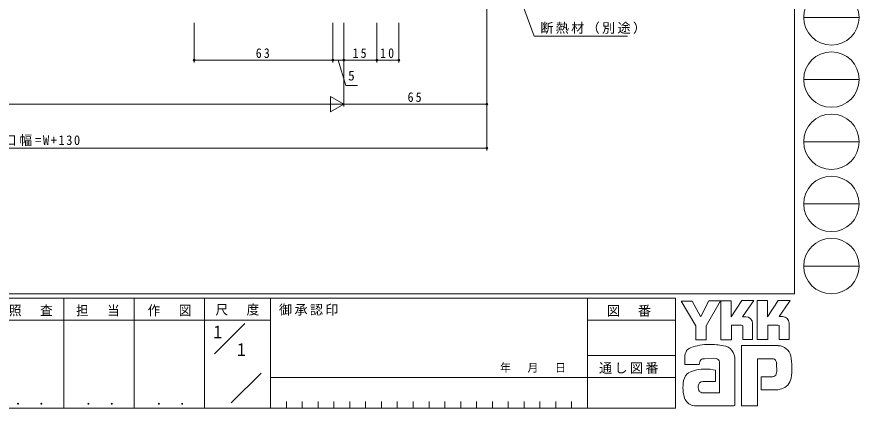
# Model space of a CAD drawing. Units: millimetres, scale not verified. Extents: x -594 to 539, y -420 to 386.
# Drawn here: x 156.7 to 539.5, y -420 to -242 of the extents above; entities that cross this region are included whole.
import ezdxf
from ezdxf.enums import TextEntityAlignment as Align

# ---------------------------------------------------------------- set-up
doc = ezdxf.new("R2010")
doc.units = ezdxf.units.MM
doc.header["$LTSCALE"] = 2
doc.layers.add('0-1_YKK_ZWAK', color=7, linetype='Continuous', lineweight=9)
doc.layers.add('0-6_YKK_D', color=6, linetype='Continuous', lineweight=9)
doc.layers.add('0-2_USER1', color=7, linetype='Continuous')
doc.styles.add('ＭＳ ゴシック', font='')
doc.styles.get('ＭＳ ゴシック').set_extended_font_data('MS Gothic')

msp = doc.modelspace()

# ---------------------------------------------------------------- linework, layer by layer
at = {"layer": '0-1_YKK_ZWAK'}
for p, q in [((510, 382), (510, -368)), ((514.252, -242.28), (539.452, -242.28)), ((514.252, -270.56), (539.452, -270.56)), ((514.252, -298.84), (539.452, -298.84)), ((514.252, -327.12), (539.452, -327.12)), ((514.252, -355.4), (539.452, -355.4)), ((510, -368), (-590, -368)), ((456, -370), (-590, -370)), ((178, -370), (178, -420)), ((210, -370), (210, -420)), ((242, -370), (242, -420)), ((272, -370), (272, -420)), ((416, -370), (416, -420)), ((456, -370), (456, -420)), ((471.194, -371.14), (467.544, -378.245)), ((476.657, -388.902), (476.657, -371.178)), ((493.106, -371.024), (497.778, -371.024)), ((493.106, -388.748), (493.106, -371.024)), ((502.682, -371.024), (508.088, -371.024)), ((508.088, -371.024), (507.548, -371.951)), ((458.624, -371.294), (463.644, -371.294)), ((465.188, -382.569), (458.624, -371.294)), ((507.548, -371.951), (503.088, -378.322)), ((487.97, -378.438), (486.486, -378.438)), ((504.572, -378.322), (503.088, -378.322)), ((243.406, -379.999), (146, -379.999)), ((243.406, -379.999), (272, -379.999)), ((246.529, -395.337), (260.376, -381.49)), ((416, -380), (456, -380)), ((485.963, -382.26), (481.406, -382.26)), ((491.06, -381.527), (491.06, -388.786)), ((497.971, -382.222), (497.971, -388.748)), ((502.528, -382.222), (497.971, -382.222)), ((503.146, -382.453), (502.528, -382.222)), ((503.146, -388.709), (503.146, -382.453)), ((507.663, -381.527), (507.663, -388.709)), ((497.971, -388.748), (493.106, -388.748)), ((503.146, -388.637), (503.218, -388.709)), ((507.663, -388.709), (503.146, -388.709)), ((502.605, -391.566), (486.04, -391.566)), ((486.04, -391.566), (486.04, -418.866)), ((416, -395.999), (456, -395.999)), ((460.169, -400.1), (460.169, -397.344)), ((474.494, -397.436), (469.212, -397.536)), ((483.028, -397.976), (483.028, -418.828)), ((493.222, -397.513), (499.863, -397.513)), ((493.222, -418.866), (493.222, -397.513)), ((466.81, -400.1), (460.169, -400.1)), ((476.039, -412.958), (476.039, -399.057)), ((501.962, -399.652), (501.987, -403.415)), ((254.103, -417.636), (267.709, -404.03)), ((494.96, -405.699), (494.96, -411.607)), ((500.018, -405.699), (494.96, -405.699)), ((272, -406), (416, -406)), ((456, -405.999), (416, -405.999)), ((474.108, -407.9), (468.402, -407.907)), ((468.007, -412.958), (476.039, -412.958)), ((475.421, -412.958), (475.923, -412.958)), ((476.039, -412.957), (476.04, -412.958)), ((494.96, -411.607), (502.566, -411.607)), ((502.566, -411.607), (504.111, -411.259)), ((279.2, -417), (279.2, -420)), ((286.4, -417), (286.4, -420)), ((293.6, -417), (293.6, -420)), ((300.8, -417), (300.8, -420)), ((308, -417), (308, -420)), ((315.2, -417), (315.2, -420)), ((322.4, -417), (322.4, -420)), ((329.6, -417), (329.6, -420)), ((336.8, -417), (336.8, -420)), ((344, -417), (344, -420)), ((351.2, -417), (351.2, -420)), ((358.4, -417), (358.4, -420)), ((365.6, -417), (365.6, -420)), ((372.8, -417), (372.8, -420)), ((380, -417), (380, -420)), ((387.2, -417), (387.2, -420)), ((394.4, -417), (394.4, -420)), ((401.6, -417), (401.6, -420)), ((408.8, -417), (408.8, -420)), ((-590, -420), (456, -420)), ((466.81, -418.944), (464.686, -418.944)), ((482.564, -418.905), (466.81, -418.944)), ((483.028, -418.828), (482.564, -418.905))]:
    msp.add_line(p, q, dxfattribs=at)
for points in [[(471.194, -371.14), (476.374, -371.14), (469.899, -382.608)], [(476.657, -371.178), (481.252, -371.178), (481.252, -378.462), (486.078, -371.101)], [(486.078, -371.101), (491.543, -371.101), (486.486, -378.438)], [(497.778, -371.024), (497.778, -378.441), (502.682, -371.024)], [(463.644, -371.294), (467.235, -378.013), (467.544, -378.245)], [(469.899, -382.608), (469.899, -388.941), (465.188, -388.941), (465.188, -382.569)], [(481.406, -382.26), (481.406, -388.902), (476.657, -388.902)], [(491.06, -388.786), (486.58, -388.786), (486.58, -382.492), (485.963, -382.26)], [(473.104, -402.533), (474.108, -402.764), (474.108, -407.9)], [(486.04, -418.866), (492.102, -418.866), (493.222, -418.866)]]:
    msp.add_lwpolyline(points, dxfattribs=at)
for centre in [(526.852, -242.28), (526.852, -270.56), (526.852, -298.84), (526.852, -327.12), (526.852, -355.4)]:
    msp.add_circle(centre, 12.6, dxfattribs=at)
for centre, radius, start, end in [((487.97, -381.527), 3.089, 0.00165, 89.99603), ((504.572, -381.411), 3.089, 0.00165, 89.99603), ((464.009, -395.793), 3.491, 109.02126, 161.51263), ((471.317, -416.287), 25.257, 89.89165, 109.30847), ((472.059, -420.662), 29.64, 78.78009, 91.46938), ((476.758, -397.852), 6.355, 40.66422, 80.31693), ((476.441, -397.836), 6.588, 358.78058, 38.76563), ((502.388, -397.772), 6.202, 14.44571, 87.08746), ((467.37, -397.379), 7.196, 158.41083, 179.71774), ((469.822, -400.01), 3.013, 138.46381, 181.71359), ((469.021, -399.958), 2.43, 85.50551, 126.78038), ((473.794, -399.649), 2.321, 14.75519, 72.44994), ((500.093, -399.256), 1.756, 16.43123, 96.91661), ((479.094, -401.696), 29.8, 350.99026, 10.67624), ((496.759, -400.297), 5.248, 4.93422, 17.03551), ((465.181, -408.468), 5.583, 121.8271, 169.08475), ((469.601, -421.22), 19.013, 79.38097, 112.05824), ((500.019, -403.834), 1.865, 269.95467, 342.90144), ((496.728, -402.916), 5.281, 343.6902, 354.75362), ((475.213, -410.564), 15.832, 168.76372, 199.80078), ((468.414, -409.97), 2.064, 90.33952, 178.03638), ((502.479, -405.35), 6.13, 285.4429, 349.90448), ((469.689, -410.469), 3.384, 171.08202, 216.71922), ((468.357, -410.807), 2.18, 230.97279, 260.7549), ((465.2, -413.489), 5.461, 207.31435, 263.59464)]:
    msp.add_arc(centre, radius, start, end, dxfattribs=at)
at = {"layer": '0-6_YKK_D'}
for p, q in [((372.961, -199.785), (391.837, -250.847)), ((370.297, -234.301), (370.297, -302.8)), ((237.296, -244.8), (237.296, -262.8)), ((300.296, -244.8), (300.296, -262.8)), ((300.296, -244.8), (300.296, -262.8)), ((305.296, -244.8), (305.296, -262.8)), ((305.296, -244.8), (305.296, -282.8)), ((305.296, -244.8), (305.296, -262.8)), ((305.296, -244.8), (305.296, -282.8)), ((320.296, -244.8), (320.296, -262.8)), ((320.296, -244.8), (320.296, -262.8)), ((330.296, -244.8), (330.296, -262.8)), ((370.297, -244.8), (370.297, -282.8)), ((391.837, -250.847), (434.217, -250.847)), ((300.296, -261.8), (237.296, -261.8)), ((305.296, -261.8), (300.296, -261.8)), ((302.796, -261.8), (306.246, -273.3)), ((320.296, -261.8), (305.296, -261.8)), ((330.296, -261.8), (320.296, -261.8)), ((306.246, -273.3), (311.446, -273.3)), ((299.234, -278.3), (299.234, -285.3)), ((305.296, -281.8), (299.234, -278.3)), ((298.296, -281.8), (12.296, -281.8)), ((305.296, -281.8), (293.172, -281.8)), ((305.296, -281.8), (299.234, -285.3)), ((305.296, -281.8), (370.297, -281.8)), ((-59.704, -301.8), (370.297, -301.8))]:
    msp.add_line(p, q, dxfattribs=at)
for centre in [(237.296, -261.8), (300.296, -261.8), (300.296, -261.8), (305.296, -261.8), (320.296, -261.8), (330.296, -261.8), (370.297, -281.8), (370.297, -301.8)]:
    msp.add_circle(centre, 0.425, dxfattribs=at)

# ---------------------------------------------------------------- texts
at = {"layer": '0-1_YKK_ZWAK', "color": 4, "style": 'ＭＳ ゴシック'}
msp.add_text('年   月   日', height=3.666, dxfattribs=at).set_placement((376.252, -404.527), align=Align.BOTTOM_LEFT)
at = {"layer": '0-1_YKK_ZWAK', "char_height": 4.399, "attachment_point": 7, "style": 'ＭＳ ゴシック'}
for s, insert in [('\\T1.24;\\W0.95;照\\~\\~査', (153.127, -378.257)), ('\\T1.24;\\W0.95;担\\~\\~当', (183.649, -378.257)), ('\\T1.24;\\W0.95;作\\~\\~図', (216.171, -378.231)), ('\\T1.24;\\W0.95;尺\\~\\~度', (247.018, -377.91)), ('\\T1.17;御承認印', (275.81, -377.904)), ('\\T1.17;図\u3000番', (424.854, -378.374)), ('\\T1.17;通し図番', (421.255, -404.406)), ('\\T1.24;\\W0.95;\\~．\\~．', (152.364, -418.494)), ('\\T1.24;\\W0.95;\\~．\\~．', (184.364, -418.494)), ('\\T1.24;\\W0.95;\\~．\\~．', (216.364, -418.494))]:
    msp.add_mtext(s, dxfattribs=dict(at, insert=insert))
at = {"layer": '0-2_USER1', "style": 'ＭＳ ゴシック'}
for p in [(246, -389.999), (256.762, -397.999)]:
    msp.add_text('1', height=5.865, dxfattribs=at).set_placement(p, align=Align.BOTTOM_LEFT)
at = {"layer": '0-6_YKK_D', "color": 7, "style": 'ＭＳ ゴシック'}
msp.add_text('5', height=4.399, dxfattribs=at).set_placement((307.246, -272.3), align=Align.BOTTOM_LEFT)
at = {"layer": '0-6_YKK_D', "color": 7, "char_height": 4.399, "attachment_point": 7, "style": 'ＭＳ ゴシック'}
for s, insert in [('\\T1.17;断熱材（別途）', (394.537, -249.847)), ('\\T1.36;\\W0.9;63', (265.276, -260.8)), ('\\T1.36;\\W0.9;10', (321.776, -260.8)), ('\\T1.36;\\W0.9;15', (309.276, -260.8)), ('\\T1.36;\\W0.9;65', (334.277, -280.8)), ('\\T1.24;\\W0.95;躯体開口幅=W+130', (129.696, -300.8))]:
    msp.add_mtext(s, dxfattribs=dict(at, insert=insert))

doc.saveas('drawing.dxf')
